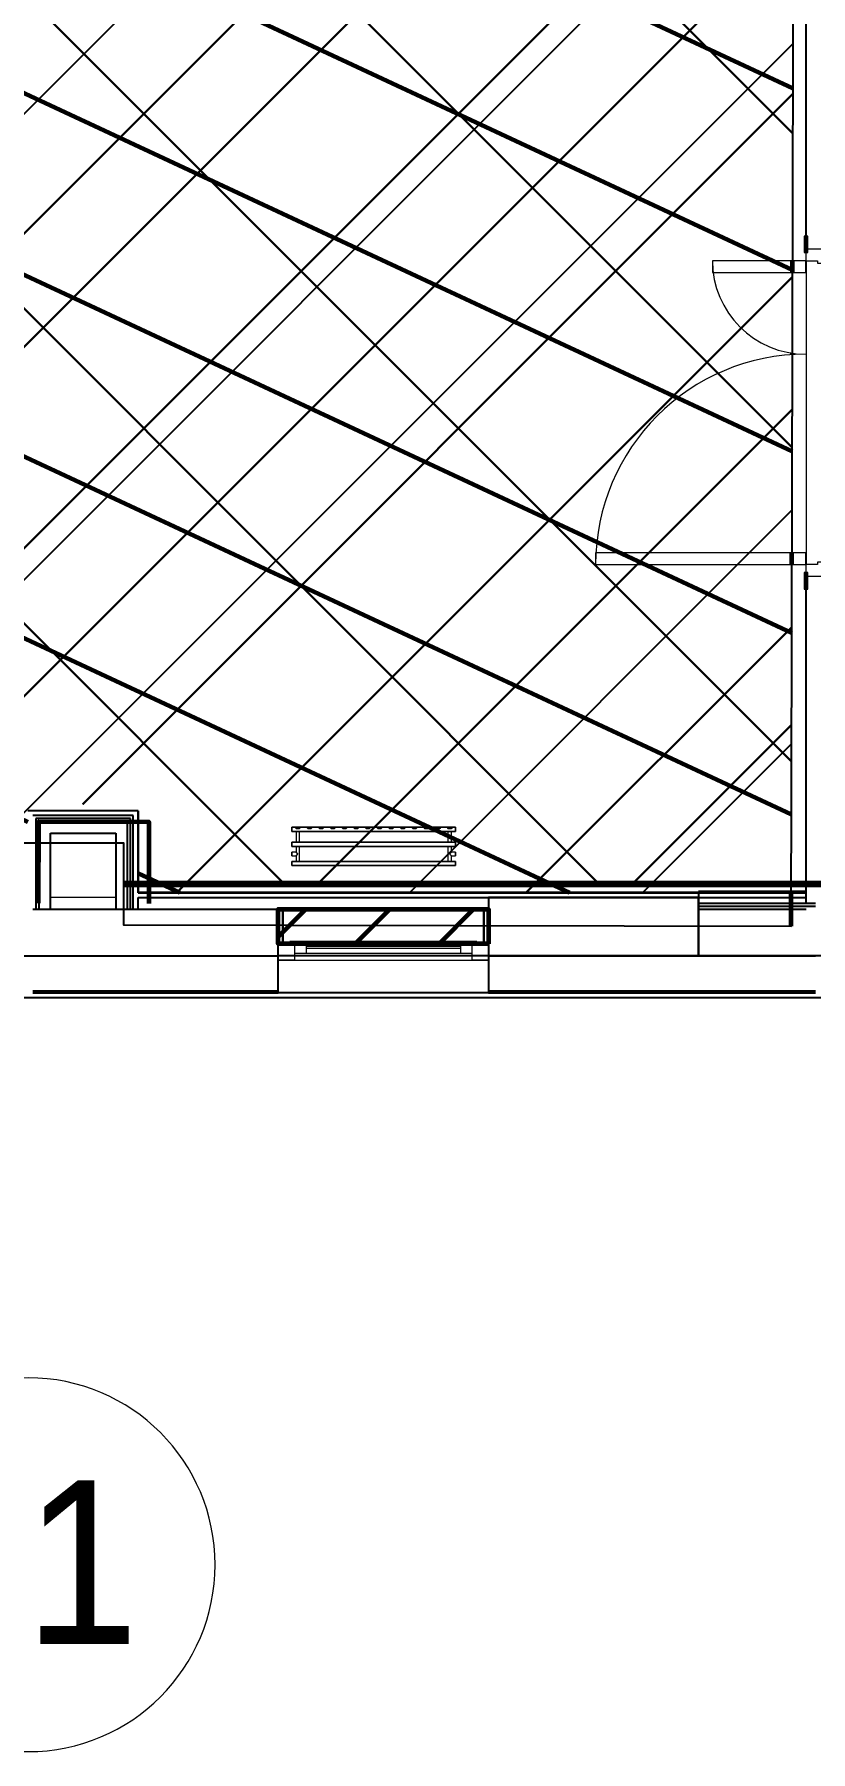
# Model space of a CAD drawing. Header units: millimetres. Extents: x -164500 to 426394, y -23753 to 102118.
# Drawn here: x 116051 to 119374, y -3642 to 3708 of the extents above; entities that cross this region are included whole.
import ezdxf

# ---------------------------------------------------------------- set-up
doc = ezdxf.new("R2010")
doc.units = ezdxf.units.MM
for name, color, linetype, lineweight in [('0) шлифовка', 5, 'Continuous', 60), ('1.4) Плинтус ПЛ-4', 6, 'Continuous', 60), ('179 подоконники', 5, 'Continuous', 60), ('5.2) Л-1 Линолеум', 100, 'Continuous', 30), ('7.1) НЗ Стяжка на теплый пол', 160, 'Continuous', 30), ('7.7) Плинтус', 222, 'Continuous', 90), ('A-FLOR', 7, 'Continuous', 9), ('A-GLAZ', 7, 'Continuous', 9), ('A-GLAZ-1', 7, 'Continuous', 5), ('Оси', 7, 'Continuous', 9), ('Оси-1', 7, 'Continuous', 20)]:
    doc.layers.add(name, color=color, linetype=linetype, lineweight=lineweight)
doc.layers.add('2) защита вин плитк', color=6, linetype='Continuous')
doc.layers.add('3.2.1) Нал-ой пол 4 вып', color=3, linetype='Continuous')
for name, color, linetype, lineweight, true_color in [('A-DOOR-1', 7, 'Continuous', 5, 0xc0c0c0), ('A-DOOR-FRAM-1', 7, 'Continuous', 5, 0xc0c0c0), ('M-EQPM-1', 7, 'Continuous', 9, 0xb2b2b2)]:
    doc.layers.add(name, color=color, linetype=linetype, lineweight=lineweight, true_color=true_color)
doc.styles.add('Arial', font='arial.ttf', dxfattribs={"width": 0.9, "height": 700})

# ---------------------------------------------------------------- blocks, each defined once
blk = doc.blocks.new('120_Окно_СКБ_1Ст - 120_Окно_СКБ_1Ст 900х2500_h_ с форточкой-22876038-Объем проектирования 1 этажа')
at = {"layer": 'A-GLAZ'}
for p, q in [((-450, -127), (-450, -57)), ((-450, -57), (-380, -57)), ((-380, -57), (-380, -127)), ((380, -127), (380, -57)), ((380, -57), (450, -57)), ((450, -57), (450, -127)), ((-380, -127), (-450, -127)), ((-380, -127), (-400, -127)), ((-400, -127), (-400, -137)), ((-400, -137), (400, -137)), ((400, -137), (-400, -137)), ((380, -87), (-380, -87)), ((-380, -87), (-380, -127)), ((-330, -137), (-330, -87)), ((330, -137), (330, -87)), ((380, -127), (380, -87)), ((450, -127), (380, -127)), ((400, -127), (380, -127)), ((400, -137), (400, -127))]:
    blk.add_line(p, q, dxfattribs=at)
at = {"layer": 'A-GLAZ-1'}
for p, q in [((450, -57), (-450, -57)), ((-430, -127), (-400, -127)), ((-330, -107), (330, -107)), ((330, -117), (-330, -117)), ((400, -127), (430, -127))]:
    blk.add_line(p, q, dxfattribs=at)
blk = doc.blocks.new('110_Дверь_СКБ_2Ст - Д-5_п__в составе перегородки _не входит в спец__-32680960-Объем проектирования 1 этажа')
at = {"layer": 'A-DOOR-1'}
for p, q in [((-637.5, 900.5), (-637.5, 0.5)), ((-587.5, 900.5), (-637.5, 900.5)), ((-587.5, 0.5), (-587.5, 900.5)), ((662.5, 400.5), (612.5, 400.5)), ((612.5, 400.5), (612.5, 0.5)), ((662.5, 0.5), (662.5, 400.5)), ((-637.5, 0.5), (-587.5, 0.5)), ((612.5, 0.5), (662.5, 0.5))]:
    blk.add_line(p, q, dxfattribs=at)
for centre, radius, start, end in [((-637.5, 0.5), 900, 0, 90), ((662.5, 0.5), 400, 90, 180)]:
    blk.add_arc(centre, radius, start, end, dxfattribs=at)
at = {"layer": 'A-DOOR-FRAM-1'}
for p, q in [((-672.5, 8.5), (-742.5, 8.5)), ((-742.5, 8.5), (-742.5, 0.5)), ((-742.5, 0.5), (-672.5, 0.5)), ((-637.5, 0.5), (-687.5, 0.5)), ((-687.5, 0.5), (-687.5, -79.5)), ((-672.5, 0.5), (-687.5, 0.5)), ((-687.5, 0.5), (-687.5, -0.5)), ((-672.5, 0.5), (-672.5, 8.5)), ((-672.5, -0.5), (-672.5, 0.5)), ((-637.5, -49.5), (-637.5, 0.5)), ((662.5, 0.5), (662.5, -49.5)), ((712.5, 0.5), (662.5, 0.5)), ((767.5, 8.5), (697.5, 8.5)), ((697.5, 8.5), (697.5, 0.5)), ((712.5, 0.5), (697.5, 0.5)), ((697.5, 0.5), (697.5, -0.5)), ((697.5, 0.5), (767.5, 0.5)), ((712.5, -79.5), (712.5, 0.5)), ((712.5, -0.5), (712.5, 0.5)), ((767.5, 0.5), (767.5, 8.5)), ((-672.5, -0.5), (-742.5, -0.5)), ((-742.5, -0.5), (-742.5, -8.5)), ((-742.5, -8.5), (-672.5, -8.5)), ((-687.5, -0.5), (-672.5, -0.5)), ((-672.5, -8.5), (-672.5, -0.5)), ((-627.5, -49.5), (-637.5, -49.5)), ((-627.5, -79.5), (-627.5, -49.5)), ((662.5, -49.5), (652.5, -49.5)), ((652.5, -49.5), (652.5, -79.5)), ((697.5, -0.5), (712.5, -0.5)), ((767.5, -0.5), (697.5, -0.5)), ((697.5, -0.5), (697.5, -8.5)), ((697.5, -8.5), (767.5, -8.5)), ((767.5, -8.5), (767.5, -0.5)), ((-687.5, -79.5), (-627.5, -79.5)), ((652.5, -79.5), (712.5, -79.5))]:
    blk.add_line(p, q, dxfattribs=at)
blk = doc.blocks.new('radiator_prado_classic_z_tip_30_po exemplyaru - Classic Z Тип 30-300-V238-Объем проектирования 1 этажа')
at = {"layer": 'M-EQPM-1'}
for p, q in [((0, 228), (0, 210)), ((700, 228), (0, 228)), ((0, 210), (0, 228)), ((0, 228), (12.5, 228)), ((12.5, 228), (37.5, 228)), ((37.5, 228), (12.5, 228)), ((12.5, 228), (37.5, 228)), ((12.5, 228), (17.5, 223)), ((12.5, 228), (17.5, 223)), ((32.5, 223), (17.5, 223)), ((17.5, 223), (32.5, 223)), ((32.5, 223), (37.5, 228)), ((37.5, 228), (32.5, 223)), ((37.5, 228), (62.5, 228)), ((62.5, 228), (87.5, 228)), ((87.5, 228), (62.5, 228)), ((62.5, 228), (87.5, 228)), ((62.5, 228), (67.5, 223)), ((62.5, 228), (67.5, 223)), ((82.5, 223), (67.5, 223)), ((67.5, 223), (82.5, 223)), ((82.5, 223), (87.5, 228)), ((87.5, 228), (82.5, 223)), ((87.5, 228), (112.5, 228)), ((112.5, 228), (137.5, 228)), ((137.5, 228), (112.5, 228)), ((112.5, 228), (137.5, 228)), ((112.5, 228), (117.5, 223)), ((112.5, 228), (117.5, 223)), ((132.5, 223), (117.5, 223)), ((117.5, 223), (132.5, 223)), ((132.5, 223), (137.5, 228)), ((137.5, 228), (132.5, 223)), ((137.5, 228), (162.5, 228)), ((162.5, 228), (187.5, 228)), ((187.5, 228), (162.5, 228)), ((162.5, 228), (187.5, 228)), ((162.5, 228), (167.5, 223)), ((162.5, 228), (167.5, 223)), ((182.5, 223), (167.5, 223)), ((167.5, 223), (182.5, 223)), ((182.5, 223), (187.5, 228)), ((187.5, 228), (182.5, 223)), ((187.5, 228), (212.5, 228)), ((212.5, 228), (237.5, 228)), ((237.5, 228), (212.5, 228)), ((212.5, 228), (237.5, 228)), ((212.5, 228), (217.5, 223)), ((212.5, 228), (217.5, 223)), ((232.5, 223), (217.5, 223)), ((217.5, 223), (232.5, 223)), ((232.5, 223), (237.5, 228)), ((237.5, 228), (232.5, 223)), ((237.5, 228), (262.5, 228)), ((262.5, 228), (287.5, 228)), ((287.5, 228), (262.5, 228)), ((262.5, 228), (287.5, 228)), ((262.5, 228), (267.5, 223)), ((262.5, 228), (267.5, 223)), ((282.5, 223), (267.5, 223)), ((267.5, 223), (282.5, 223)), ((282.5, 223), (287.5, 228)), ((287.5, 228), (282.5, 223)), ((287.5, 228), (312.5, 228)), ((312.5, 228), (337.5, 228)), ((337.5, 228), (312.5, 228)), ((312.5, 228), (337.5, 228)), ((312.5, 228), (317.5, 223)), ((312.5, 228), (317.5, 223)), ((332.5, 223), (317.5, 223)), ((317.5, 223), (332.5, 223)), ((332.5, 223), (337.5, 228)), ((337.5, 228), (332.5, 223)), ((337.5, 228), (362.5, 228)), ((362.5, 228), (387.5, 228)), ((387.5, 228), (362.5, 228)), ((362.5, 228), (387.5, 228)), ((362.5, 228), (367.5, 223)), ((362.5, 228), (367.5, 223)), ((382.5, 223), (367.5, 223)), ((367.5, 223), (382.5, 223)), ((382.5, 223), (387.5, 228)), ((387.5, 228), (382.5, 223)), ((387.5, 228), (412.5, 228)), ((412.5, 228), (437.5, 228)), ((437.5, 228), (412.5, 228)), ((412.5, 228), (437.5, 228)), ((412.5, 228), (417.5, 223)), ((412.5, 228), (417.5, 223)), ((432.5, 223), (417.5, 223)), ((417.5, 223), (432.5, 223)), ((432.5, 223), (437.5, 228)), ((437.5, 228), (432.5, 223)), ((437.5, 228), (462.5, 228)), ((462.5, 228), (487.5, 228)), ((487.5, 228), (462.5, 228)), ((462.5, 228), (487.5, 228)), ((462.5, 228), (467.5, 223)), ((462.5, 228), (467.5, 223)), ((482.5, 223), (467.5, 223)), ((467.5, 223), (482.5, 223)), ((482.5, 223), (487.5, 228)), ((487.5, 228), (482.5, 223)), ((487.5, 228), (512.5, 228)), ((512.5, 228), (537.5, 228)), ((537.5, 228), (512.5, 228)), ((512.5, 228), (537.5, 228)), ((512.5, 228), (517.5, 223)), ((512.5, 228), (517.5, 223)), ((532.5, 223), (517.5, 223)), ((517.5, 223), (532.5, 223)), ((532.5, 223), (537.5, 228)), ((537.5, 228), (532.5, 223)), ((537.5, 228), (562.5, 228)), ((562.5, 228), (587.5, 228)), ((587.5, 228), (562.5, 228)), ((562.5, 228), (587.5, 228)), ((562.5, 228), (567.5, 223)), ((562.5, 228), (567.5, 223)), ((582.5, 223), (567.5, 223)), ((567.5, 223), (582.5, 223)), ((582.5, 223), (587.5, 228)), ((587.5, 228), (582.5, 223)), ((587.5, 228), (612.5, 228)), ((612.5, 228), (637.5, 228)), ((637.5, 228), (612.5, 228)), ((612.5, 228), (637.5, 228)), ((612.5, 228), (617.5, 223)), ((612.5, 228), (617.5, 223)), ((632.5, 223), (617.5, 223)), ((617.5, 223), (632.5, 223)), ((632.5, 223), (637.5, 228)), ((637.5, 228), (632.5, 223)), ((637.5, 228), (662.5, 228)), ((662.5, 228), (687.5, 228)), ((687.5, 228), (662.5, 228)), ((662.5, 228), (687.5, 228)), ((662.5, 228), (667.5, 223)), ((662.5, 228), (667.5, 223)), ((682.5, 223), (667.5, 223)), ((667.5, 223), (682.5, 223)), ((682.5, 223), (687.5, 228)), ((687.5, 228), (682.5, 223)), ((687.5, 228), (700, 228)), ((700, 210), (700, 228)), ((700, 228), (700, 210)), ((0, 210), (700, 210)), ((17.8, 210), (0, 210)), ((700, 164), (0, 164)), ((0, 164), (0, 146)), ((0, 146), (0, 164)), ((0, 164), (17.8, 164)), ((17.5, 210), (17.5, 164)), ((17.5, 210), (17.5, 164)), ((17.8, 210), (17.5, 210)), ((17.5, 210), (17.8, 210)), ((17.8, 210), (17.5, 210)), ((17.5, 210), (32.5, 210)), ((17.8, 164), (17.5, 164)), ((17.5, 164), (17.8, 164)), ((17.8, 164), (17.5, 164)), ((17.5, 164), (32.5, 164)), ((23.1, 210), (17.8, 210)), ((17.8, 210), (32.2, 210)), ((32.2, 210), (17.8, 210)), ((32.2, 164), (17.8, 164)), ((17.8, 164), (32.2, 164)), ((32.2, 164), (17.8, 164)), ((32.2, 210), (23.1, 210)), ((32.5, 210), (32.2, 210)), ((32.2, 210), (32.5, 210)), ((32.5, 210), (32.2, 210)), ((667.8, 210), (32.2, 210)), ((32.5, 164), (32.2, 164)), ((32.2, 164), (32.5, 164)), ((32.5, 164), (32.2, 164)), ((32.2, 164), (667.8, 164)), ((32.5, 164), (32.5, 210)), ((32.5, 164), (32.5, 210)), ((667.5, 210), (667.5, 164)), ((667.5, 210), (667.5, 164)), ((667.8, 210), (667.5, 210)), ((667.5, 210), (682.5, 210)), ((667.8, 210), (667.5, 210)), ((667.5, 210), (667.8, 210)), ((667.8, 164), (667.5, 164)), ((667.5, 164), (682.5, 164)), ((667.8, 164), (667.5, 164)), ((667.5, 164), (667.8, 164)), ((682.2, 210), (667.8, 210)), ((682.2, 210), (667.8, 210)), ((667.8, 210), (682.2, 210)), ((682.2, 164), (667.8, 164)), ((682.2, 164), (667.8, 164)), ((667.8, 164), (682.2, 164)), ((682.5, 210), (682.2, 210)), ((682.5, 210), (682.2, 210)), ((682.2, 210), (682.5, 210)), ((700, 210), (682.2, 210)), ((682.5, 164), (682.2, 164)), ((682.5, 164), (682.2, 164)), ((682.2, 164), (682.5, 164)), ((682.2, 164), (700, 164)), ((682.5, 164), (682.5, 210)), ((682.5, 164), (682.5, 210)), ((700, 146), (700, 164)), ((700, 164), (700, 146)), ((0, 146), (700, 146)), ((18.5, 146), (0, 146)), ((17.5, 121.5), (0, 121.5)), ((17.5, 121.5), (0, 121.5)), ((0, 121.5), (0, 120.5)), ((0, 106.5), (0, 121.5)), ((0, 120.5), (0, 107.5)), ((0, 120.5), (0, 119.3)), ((0, 114), (0, 120.5)), ((0, 120.5), (0, 120.5)), ((0, 119.3), (0, 117.8)), ((0, 117.8), (0, 114)), ((0, 114), (0, 110.3)), ((0, 107.5), (0, 114)), ((0, 110.3), (0, 108.7)), ((0, 108.7), (0, 107.5)), ((0, 107.5), (0, 106.5)), ((0, 107.5), (0, 107.5)), ((0, 106.5), (17.5, 106.5)), ((0, 106.5), (17.5, 106.5)), ((700, 82), (0, 82)), ((0, 82), (0, 64)), ((0, 64), (0, 82)), ((0, 82), (18.5, 82)), ((17.5, 146), (17.5, 121.5)), ((17.5, 146), (17.5, 121.5)), ((17.5, 146), (18.5, 146)), ((18.5, 146), (17.5, 146)), ((17.5, 146), (18.5, 146)), ((32.5, 146), (17.5, 146)), ((17.5, 106.5), (17.5, 82)), ((17.5, 106.5), (17.5, 82)), ((18.5, 82), (17.5, 82)), ((17.5, 82), (18.5, 82)), ((18.5, 82), (17.5, 82)), ((17.5, 82), (32.5, 82)), ((18.5, 146), (32.2, 146)), ((32.2, 146), (18.5, 146)), ((18.5, 146), (32.2, 146)), ((32.2, 82), (18.5, 82)), ((18.5, 82), (32.2, 82)), ((32.2, 82), (18.5, 82)), ((32.2, 146), (32.5, 146)), ((32.5, 146), (32.2, 146)), ((32.2, 146), (32.5, 146)), ((667.8, 146), (32.2, 146)), ((32.5, 82), (32.2, 82)), ((32.2, 82), (32.5, 82)), ((32.5, 82), (32.2, 82)), ((32.2, 82), (667.8, 82)), ((32.5, 82), (32.5, 146)), ((32.5, 82), (32.5, 146)), ((667.5, 146), (667.5, 82)), ((667.5, 146), (667.5, 82)), ((667.5, 146), (667.8, 146)), ((682.5, 146), (667.5, 146)), ((667.5, 146), (667.8, 146)), ((667.8, 146), (667.5, 146)), ((667.8, 82), (667.5, 82)), ((667.5, 82), (682.5, 82)), ((667.8, 82), (667.5, 82)), ((667.5, 82), (667.8, 82)), ((667.8, 146), (681.5, 146)), ((667.8, 146), (671.2, 146)), ((681.5, 146), (667.8, 146)), ((681.5, 82), (667.8, 82)), ((671.2, 82), (667.8, 82)), ((667.8, 82), (681.5, 82)), ((671.2, 146), (676.9, 146)), ((681.5, 82), (671.2, 82)), ((676.9, 146), (681.5, 146)), ((681.5, 146), (682.5, 146)), ((681.5, 146), (682.5, 146)), ((682.5, 146), (681.5, 146)), ((700, 146), (681.5, 146)), ((682.5, 82), (681.5, 82)), ((682.5, 82), (681.5, 82)), ((681.5, 82), (682.5, 82)), ((681.5, 82), (700, 82)), ((682.5, 121.5), (682.5, 146)), ((682.5, 121.5), (682.5, 146)), ((700, 121.5), (682.5, 121.5)), ((700, 121.5), (682.5, 121.5)), ((682.5, 82), (682.5, 106.5)), ((682.5, 106.5), (700, 106.5)), ((682.5, 82), (682.5, 106.5)), ((682.5, 106.5), (700, 106.5)), ((700, 121.5), (700, 106.5)), ((700, 120.5), (700, 121.5)), ((700, 121.5), (700, 120.5)), ((700, 120.5), (700, 121.5)), ((700, 107.5), (700, 120.5)), ((700, 120.5), (700, 107.5)), ((700, 107.5), (700, 120.5)), ((700, 106.5), (700, 107.5)), ((700, 107.5), (700, 106.5)), ((700, 106.5), (700, 107.5)), ((700, 64), (700, 82)), ((700, 82), (700, 64)), ((700, 64), (0, 64)), ((0, 64), (700, 64))]:
    blk.add_line(p, q, dxfattribs=at)
for points, knots in [([(18.5, 120.5), (18.4, 120.6), (18.3, 120.7), (18.1, 120.9), (17.9, 121.1), (17.8, 121.2), (17.7, 121.3), (17.5, 121.5), (17.5, 121.5), (17.5, 121.5)], [0.7142857, 0.7142857, 0.7142857, 0.7142857, 0.75, 0.7857143, 0.8214286, 0.8571429, 0.8928571, 0.9285714, 1, 1, 1, 1]), ([(17.5, 121.5), (17.5, 121.5), (17.5, 121.5), (17.7, 121.3), (17.8, 121.2), (17.9, 121.1), (18.1, 120.9), (18.3, 120.7), (18.4, 120.6), (18.5, 120.5)], [0, 0, 0, 0, 0.0714286, 0.1071429, 0.1428571, 0.1785714, 0.2142857, 0.25, 0.2857143, 0.2857143, 0.2857143, 0.2857143]), ([(17.5, 121.5), (17.5, 121.5), (17.5, 121.5), (17.7, 121.3), (17.8, 121.2), (17.9, 121.1), (18.1, 120.9), (18.3, 120.7), (18.4, 120.6), (18.5, 120.5)], [0, 0, 0, 0, 0.0714286, 0.1071429, 0.1428571, 0.1785714, 0.2142857, 0.25, 0.2857143, 0.2857143, 0.2857143, 0.2857143]), ([(25, 114), (24.5, 114.5), (23.6, 115.4), (22.4, 116.6), (21.6, 117.4), (21.1, 117.9), (20.8, 118.2), (20.5, 118.5), (20.2, 118.8), (19.8, 119.1), (19.6, 119.4), (19.3, 119.7), (19, 120), (18.7, 120.3), (18.5, 120.5), (18.3, 120.7), (18.1, 120.9), (17.9, 121.1), (17.8, 121.2), (17.7, 121.3), (17.5, 121.5), (17.5, 121.5), (17.5, 121.5)], [0, 0, 0, 0, 0.142857, 0.285714, 0.357143, 0.392857, 0.428571, 0.464286, 0.5, 0.535714, 0.571429, 0.607143, 0.642857, 0.678571, 0.714286, 0.75, 0.785714, 0.821429, 0.857143, 0.892857, 0.928571, 1, 1, 1, 1]), ([(17.5, 106.5), (17.5, 106.5), (17.5, 106.5), (17.7, 106.7), (17.8, 106.8), (17.9, 106.9), (18.1, 107.1), (18.3, 107.3), (18.5, 107.5), (18.7, 107.7), (19, 108), (19.3, 108.3), (19.6, 108.6), (19.8, 108.9), (20.3, 109.3), (20.7, 109.7), (21.1, 110.1), (21.6, 110.6), (22.4, 111.4), (23.6, 112.6), (24.5, 113.5), (25, 114)], [0, 0, 0, 0, 0.071429, 0.107143, 0.142857, 0.178571, 0.214286, 0.25, 0.285714, 0.321429, 0.357143, 0.392857, 0.428571, 0.464286, 0.5, 0.571429, 0.607143, 0.642857, 0.714286, 0.857143, 1, 1, 1, 1]), ([(17.5, 106.5), (17.5, 106.5), (17.5, 106.5), (17.7, 106.7), (17.8, 106.8), (17.9, 106.9), (18.1, 107.1), (18.3, 107.3), (18.4, 107.4), (18.5, 107.5)], [0, 0, 0, 0, 0.0714286, 0.1071429, 0.1428571, 0.1785714, 0.2142857, 0.25, 0.2857143, 0.2857143, 0.2857143, 0.2857143]), ([(18.5, 107.5), (18.4, 107.4), (18.3, 107.3), (18.1, 107.1), (17.9, 106.9), (17.8, 106.8), (17.7, 106.7), (17.5, 106.5), (17.5, 106.5), (17.5, 106.5)], [0.7142857, 0.7142857, 0.7142857, 0.7142857, 0.75, 0.7857143, 0.8214286, 0.8571429, 0.8928571, 0.9285714, 1, 1, 1, 1]), ([(18.5, 107.5), (18.4, 107.4), (18.3, 107.3), (18.1, 107.1), (17.9, 106.9), (17.8, 106.8), (17.7, 106.7), (17.5, 106.5), (17.5, 106.5), (17.5, 106.5)], [0.7142857, 0.7142857, 0.7142857, 0.7142857, 0.75, 0.7857143, 0.8214286, 0.8571429, 0.8928571, 0.9285714, 1, 1, 1, 1]), ([(22.1, 116.9), (21.9, 117.1), (21.6, 117.4), (21.1, 117.9), (20.8, 118.2), (20.5, 118.5), (20.2, 118.8), (19.9, 119.2), (19.7, 119.3), (19.6, 119.4)], [0.2857143, 0.2857143, 0.2857143, 0.2857143, 0.3571429, 0.3928571, 0.4285714, 0.4642857, 0.5, 0.5357143, 0.5714286, 0.5714286, 0.5714286, 0.5714286]), ([(19.6, 119.4), (19.7, 119.3), (19.9, 119.2), (20.3, 118.7), (20.7, 118.3), (21.1, 117.9), (21.6, 117.4), (21.9, 117.1), (22.1, 116.9)], [0.4285714, 0.4285714, 0.4285714, 0.4285714, 0.4642857, 0.5, 0.5714286, 0.6071429, 0.6428571, 0.7142857, 0.7142857, 0.7142857, 0.7142857]), ([(19.6, 119.4), (19.7, 119.3), (19.8, 119.1), (20.3, 118.7), (20.7, 118.3), (21.1, 117.9), (21.6, 117.4), (21.9, 117.1), (22.1, 116.9)], [0.4285714, 0.4285714, 0.4285714, 0.4285714, 0.4642857, 0.5, 0.5714286, 0.6071429, 0.6428571, 0.7142857, 0.7142857, 0.7142857, 0.7142857]), ([(19.6, 108.6), (19.7, 108.7), (19.9, 108.8), (20.3, 109.3), (20.7, 109.7), (21.1, 110.1), (21.6, 110.6), (21.9, 110.9), (22.1, 111.1)], [0.4285714, 0.4285714, 0.4285714, 0.4285714, 0.4642857, 0.5, 0.5714286, 0.6071429, 0.6428571, 0.7142857, 0.7142857, 0.7142857, 0.7142857]), ([(22.1, 111.1), (21.9, 110.9), (21.6, 110.6), (21.1, 110.1), (20.8, 109.8), (20.5, 109.5), (20.2, 109.2), (19.9, 108.8), (19.7, 108.7), (19.6, 108.6)], [0.2857143, 0.2857143, 0.2857143, 0.2857143, 0.3571429, 0.3928571, 0.4285714, 0.4642857, 0.5, 0.5357143, 0.5714286, 0.5714286, 0.5714286, 0.5714286]), ([(22.1, 111.1), (21.9, 110.9), (21.6, 110.6), (21.1, 110.1), (20.8, 109.8), (20.5, 109.5), (20.2, 109.2), (19.8, 108.9), (19.7, 108.7), (19.6, 108.6)], [0.2857143, 0.2857143, 0.2857143, 0.2857143, 0.3571429, 0.3928571, 0.4285714, 0.4642857, 0.5, 0.5357143, 0.5714286, 0.5714286, 0.5714286, 0.5714286]), ([(675, 114), (675.5, 114.5), (676.4, 115.4), (677.6, 116.6), (678.4, 117.4), (678.9, 117.9), (679.2, 118.2), (679.5, 118.5), (679.8, 118.8), (680.1, 119.2), (680.4, 119.4), (680.7, 119.7), (681, 120), (681.3, 120.3), (681.5, 120.5), (681.7, 120.7), (681.9, 120.9), (682.1, 121.1), (682.2, 121.2), (682.3, 121.3), (682.5, 121.5), (682.5, 121.5), (682.5, 121.5)], [0, 0, 0, 0, 0.142857, 0.285714, 0.357143, 0.392857, 0.428571, 0.464286, 0.5, 0.535714, 0.571429, 0.607143, 0.642857, 0.678571, 0.714286, 0.75, 0.785714, 0.821429, 0.857143, 0.892857, 0.928571, 1, 1, 1, 1]), ([(682.5, 106.5), (682.5, 106.5), (682.5, 106.5), (682.3, 106.7), (682.2, 106.8), (682.1, 106.9), (681.9, 107.1), (681.7, 107.3), (681.5, 107.5), (681.3, 107.7), (681, 108), (680.7, 108.3), (680.4, 108.6), (680.1, 108.8), (679.7, 109.3), (679.3, 109.7), (678.9, 110.1), (678.4, 110.6), (677.6, 111.4), (676.4, 112.6), (675.5, 113.5), (675, 114)], [0, 0, 0, 0, 0.071429, 0.107143, 0.142857, 0.178571, 0.214286, 0.25, 0.285714, 0.321429, 0.357143, 0.392857, 0.428571, 0.464286, 0.5, 0.571429, 0.607143, 0.642857, 0.714286, 0.857143, 1, 1, 1, 1]), ([(680.4, 119.4), (680.3, 119.3), (680.1, 119.2), (679.7, 118.7), (679.3, 118.3), (678.9, 117.9), (678.4, 117.4), (678.1, 117.1), (677.9, 116.9)], [0.4285714, 0.4285714, 0.4285714, 0.4285714, 0.4642857, 0.5, 0.5714286, 0.6071429, 0.6428571, 0.7142857, 0.7142857, 0.7142857, 0.7142857]), ([(680.4, 119.4), (680.3, 119.3), (680.1, 119.2), (679.7, 118.7), (679.3, 118.3), (678.9, 117.9), (678.4, 117.4), (678.1, 117.1), (677.9, 116.9)], [0.4285714, 0.4285714, 0.4285714, 0.4285714, 0.4642857, 0.5, 0.5714286, 0.6071429, 0.6428571, 0.7142857, 0.7142857, 0.7142857, 0.7142857]), ([(677.9, 116.9), (678.1, 117.1), (678.4, 117.4), (678.9, 117.9), (679.2, 118.2), (679.5, 118.5), (679.8, 118.8), (680.1, 119.2), (680.3, 119.3), (680.4, 119.4)], [0.2857143, 0.2857143, 0.2857143, 0.2857143, 0.3571429, 0.3928571, 0.4285714, 0.4642857, 0.5, 0.5357143, 0.5714286, 0.5714286, 0.5714286, 0.5714286]), ([(677.9, 111.1), (678.1, 110.9), (678.4, 110.6), (678.9, 110.1), (679.2, 109.8), (679.5, 109.5), (679.8, 109.2), (680.1, 108.8), (680.3, 108.7), (680.4, 108.6)], [0.2857143, 0.2857143, 0.2857143, 0.2857143, 0.3571429, 0.3928571, 0.4285714, 0.4642857, 0.5, 0.5357143, 0.5714286, 0.5714286, 0.5714286, 0.5714286]), ([(677.9, 111.1), (678.1, 110.9), (678.4, 110.6), (678.9, 110.1), (679.1, 109.9), (679.2, 109.8)], [0.2857143, 0.2857143, 0.2857143, 0.2857143, 0.3571429, 0.3928571, 0.4285714, 0.4285714, 0.4285714, 0.4285714]), ([(680.4, 108.6), (680.3, 108.7), (680.1, 108.8), (679.7, 109.3), (679.3, 109.7), (678.9, 110.1), (678.4, 110.6), (678.1, 110.9), (677.9, 111.1)], [0.4285714, 0.4285714, 0.4285714, 0.4285714, 0.4642857, 0.5, 0.5714286, 0.6071429, 0.6428571, 0.7142857, 0.7142857, 0.7142857, 0.7142857]), ([(682.5, 121.5), (682.5, 121.5), (682.5, 121.5), (682.3, 121.3), (682.2, 121.2), (682.1, 121.1), (681.9, 120.9), (681.7, 120.7), (681.6, 120.6), (681.5, 120.5)], [0, 0, 0, 0, 0.0714286, 0.1071429, 0.1428571, 0.1785714, 0.2142857, 0.25, 0.2857143, 0.2857143, 0.2857143, 0.2857143]), ([(682.5, 121.5), (682.5, 121.5), (682.5, 121.5), (682.3, 121.3), (682.2, 121.2), (682.1, 121.1), (681.9, 120.9), (681.7, 120.7), (681.6, 120.6), (681.5, 120.5)], [0, 0, 0, 0, 0.0714286, 0.1071429, 0.1428571, 0.1785714, 0.2142857, 0.25, 0.2857143, 0.2857143, 0.2857143, 0.2857143]), ([(681.5, 120.5), (681.6, 120.6), (681.7, 120.7), (681.9, 120.9), (682.1, 121.1), (682.2, 121.2), (682.3, 121.3), (682.5, 121.5), (682.5, 121.5), (682.5, 121.5)], [0.7142857, 0.7142857, 0.7142857, 0.7142857, 0.75, 0.7857143, 0.8214286, 0.8571429, 0.8928571, 0.9285714, 1, 1, 1, 1]), ([(681.5, 107.5), (681.6, 107.4), (681.7, 107.3), (681.9, 107.1), (682.1, 106.9), (682.2, 106.8), (682.3, 106.7), (682.5, 106.5), (682.5, 106.5), (682.5, 106.5)], [0.7142857, 0.7142857, 0.7142857, 0.7142857, 0.75, 0.7857143, 0.8214286, 0.8571429, 0.8928571, 0.9285714, 1, 1, 1, 1]), ([(681.5, 107.5), (681.6, 107.4), (681.7, 107.3), (681.9, 107.1), (682.1, 106.9), (682.2, 106.8), (682.3, 106.7), (682.5, 106.5), (682.5, 106.5), (682.5, 106.5)], [0.7142857, 0.7142857, 0.7142857, 0.7142857, 0.75, 0.7857143, 0.8214286, 0.8571429, 0.8928571, 0.9285714, 1, 1, 1, 1]), ([(682.5, 106.5), (682.5, 106.5), (682.5, 106.5), (682.3, 106.7), (682.2, 106.8), (682.1, 106.9), (681.9, 107.1), (681.7, 107.3), (681.6, 107.4), (681.5, 107.5)], [0, 0, 0, 0, 0.0714286, 0.1071429, 0.1428571, 0.1785714, 0.2142857, 0.25, 0.2857143, 0.2857143, 0.2857143, 0.2857143])]:
    blk.add_open_spline(points, degree=3, knots=knots, dxfattribs=at)
for points in [[(19.6, 119.4), (19.5, 119.5), (19.3, 119.7), (19, 120), (18.7, 120.3), (18.6, 120.4), (18.5, 120.5)], [(18.5, 120.5), (18.6, 120.4), (18.7, 120.3), (19, 120), (19.3, 119.7), (19.5, 119.5), (19.6, 119.4)], [(18.5, 120.5), (18.6, 120.4), (18.7, 120.3), (19, 120), (19.3, 119.7), (19.5, 119.5), (19.6, 119.4)], [(18.5, 107.5), (18.6, 107.6), (18.7, 107.7), (19, 108), (19.3, 108.3), (19.5, 108.5), (19.6, 108.6)], [(19.6, 108.6), (19.5, 108.5), (19.3, 108.3), (19, 108), (18.7, 107.7), (18.6, 107.6), (18.5, 107.5)], [(19.6, 108.6), (19.5, 108.5), (19.3, 108.3), (19, 108), (18.7, 107.7), (18.6, 107.6), (18.5, 107.5)], [(25, 114), (24.5, 114.5), (23.6, 115.4), (22.6, 116.4), (22.1, 116.9)], [(22.1, 116.9), (22.6, 116.4), (23.6, 115.4), (24.5, 114.5), (25, 114)], [(22.1, 116.9), (22.6, 116.4), (23.6, 115.4), (24.5, 114.5), (25, 114)], [(22.1, 111.1), (22.6, 111.6), (23.6, 112.6), (24.5, 113.5), (25, 114)], [(25, 114), (24.5, 113.5), (23.6, 112.6), (22.6, 111.6), (22.1, 111.1)], [(25, 114), (24.5, 113.5), (23.6, 112.6), (22.6, 111.6), (22.1, 111.1)], [(677.9, 116.9), (677.4, 116.4), (676.4, 115.4), (675.5, 114.5), (675, 114)], [(677.9, 116.9), (677.4, 116.4), (676.4, 115.4), (675.5, 114.5), (675, 114)], [(675, 114), (675.5, 114.5), (676.4, 115.4), (677.4, 116.4), (677.9, 116.9)], [(675, 114), (675.5, 113.5), (676.4, 112.6), (677.4, 111.6), (677.9, 111.1)], [(675, 114), (675.5, 113.5), (676.4, 112.6), (677.4, 111.6), (677.9, 111.1)], [(677.9, 111.1), (677.4, 111.6), (676.4, 112.6), (675.5, 113.5), (675, 114)], [(679.2, 109.8), (679.3, 109.7), (679.5, 109.5), (679.8, 109.2), (680.1, 108.8), (680.3, 108.7), (680.4, 108.6)], [(681.5, 120.5), (681.4, 120.4), (681.3, 120.3), (681, 120), (680.7, 119.7), (680.5, 119.5), (680.4, 119.4)], [(681.5, 120.5), (681.4, 120.4), (681.3, 120.3), (681, 120), (680.7, 119.7), (680.5, 119.5), (680.4, 119.4)], [(680.4, 119.4), (680.5, 119.5), (680.7, 119.7), (681, 120), (681.3, 120.3), (681.4, 120.4), (681.5, 120.5)], [(680.4, 108.6), (680.5, 108.5), (680.7, 108.3), (681, 108), (681.3, 107.7), (681.4, 107.6), (681.5, 107.5)], [(680.4, 108.6), (680.5, 108.5), (680.7, 108.3), (681, 108), (681.3, 107.7), (681.4, 107.6), (681.5, 107.5)], [(681.5, 107.5), (681.4, 107.6), (681.3, 107.7), (681, 108), (680.7, 108.3), (680.5, 108.5), (680.4, 108.6)]]:
    blk.add_open_spline(points, degree=3, dxfattribs=at)
blk = doc.blocks.new('Ось сетки - D8-29747960-Объем проектирования 1 этажа')
at = {"layer": 'Оси-1'}
for start, end in [(360, 180), (180, 360)]:
    blk.add_arc((0, 0), 4, start, end, dxfattribs=at)

msp = doc.modelspace()

# ---------------------------------------------------------------- hatches: boundary and pattern name
at = {"layer": '0) шлифовка', "true_color": 0x2776bb}
h = msp.add_hatch(dxfattribs=at)
h.set_pattern_fill('ANSI31', color=152, scale=222, angle=110)
h.paths.add_polyline_path([(111921.778, 4895.76), (111925.158, 6335.756), (109835.702, 6340.661), (109835.702, 38.938), (112510.379, 38.938), (112510.889, 256.364), (112573.702, 256.217), (112573.702, 384.938), (112955.702, 384.938), (112955.702, 34.938), (113765.702, 34.938), (115960.379, 34.938), (115960.88, 248.265), (116023.702, 248.118), (116023.702, 384.938), (116495.702, 384.938), (116495.702, 34.938), (118894.702, 34.938), (118894.702, 38.938), (119290.397, 38.938), (119301.758, 4878.436)])
at = {"layer": '179 подоконники'}
h = msp.add_hatch(dxfattribs=at)
h.set_pattern_fill('ANSI31', color=256, scale=80)
h.set_pattern_definition([(45, (205553.12, 26879), (-179.6051, 179.6051), [])])
h.paths.add_polyline_path([(117994.702, -184.062), (117094.702, -184.062), (117094.702, -36.062), (117994.702, -36.062)])
at = {"layer": '2) защита вин плитк'}
h = msp.add_hatch(dxfattribs=at)
h.set_pattern_fill('ANSI31', color=256, scale=222)
h.paths.add_polyline_path([(119301.758, 4878.436), (111921.778, 4895.76), (111925.158, 6335.756), (109835.702, 6340.661), (109835.702, 38.938), (112510.379, 38.938), (112510.889, 256.364), (112573.702, 256.217), (112573.702, 384.938), (112955.702, 384.938), (112955.702, 34.938), (113765.702, 34.938), (115960.379, 34.938), (115960.88, 248.265), (116023.702, 248.118), (116023.702, 384.938), (116495.702, 384.938), (116495.702, 34.938), (118894.702, 34.938), (118894.702, 38.938), (119290.397, 38.938)])
at = {"layer": '3.2.1) Нал-ой пол 4 вып'}
h = msp.add_hatch(dxfattribs=at)
h.set_pattern_fill('ANSI31', color=256, scale=300)
h.paths.add_polyline_path([(119301.758, 4906.272), (111921.778, 4923.596), (111925.158, 6363.592), (109835.702, 6368.497), (109835.702, 66.774), (112510.379, 66.774), (112510.889, 284.2), (112573.702, 284.053), (112573.702, 412.774), (112955.702, 412.774), (112955.702, 62.774), (113765.702, 62.774), (115960.379, 62.774), (115960.88, 276.102), (116023.702, 275.954), (116023.702, 412.774), (116495.702, 412.774), (116495.702, 62.774), (118894.702, 62.774), (118894.702, 66.774), (119290.397, 66.774)])
at = {"layer": '5.2) Л-1 Линолеум'}
h = msp.add_hatch(dxfattribs=at)
h.set_pattern_fill('ANSI37', color=256, scale=300)
h.paths.add_polyline_path([(119301.758, 4906.272), (111921.778, 4923.596), (111925.158, 6363.592), (109835.702, 6368.497), (109835.702, 66.774), (112510.379, 66.774), (112510.889, 284.2), (112573.702, 284.053), (112573.702, 412.774), (112955.702, 412.774), (112955.702, 62.774), (113765.702, 62.774), (115960.379, 62.774), (115960.88, 276.102), (116023.702, 275.954), (116023.702, 412.774), (116495.702, 412.774), (116495.702, 62.774), (118894.702, 62.774), (118894.702, 66.774), (119290.397, 66.774)])
at = {"layer": '7.1) НЗ Стяжка на теплый пол'}
h = msp.add_hatch(dxfattribs=at)
h.set_pattern_fill('ANSI31', color=256, scale=333)
h.paths.add_polyline_path([(111921.778, 4895.76), (111925.158, 6335.756), (109835.702, 6340.661), (109835.702, 38.938), (112510.379, 38.938), (112510.889, 256.364), (112573.702, 256.217), (112573.702, 384.938), (112955.702, 384.938), (112955.702, 34.938), (113765.702, 34.938), (115960.379, 34.938), (115960.88, 248.265), (116023.702, 248.118), (116023.702, 384.938), (116495.702, 384.938), (116495.702, 34.938), (118894.702, 34.938), (118894.702, 38.938), (119290.397, 38.938), (119301.758, 4878.436)])

# ---------------------------------------------------------------- linework, layer by layer
for p, q in [((119353.702, 5022.938), (119353.702, 2843.938)), ((119353.702, 1333.938), (119353.702, 34.938)), ((116495.702, 384.938), (116023.702, 384.938)), ((116494.702, 33.938), (116494.702, 383.938)), ((116494.702, 383.938), (116494.702, 33.938)), ((116495.702, 34.938), (116495.702, 384.938)), ((116474.702, 363.938), (116044.702, 363.938)), ((116057.202, 351.438), (116057.202, -36.062)), ((116462.202, 351.438), (116057.202, 351.438)), ((116069.702, 338.938), (116069.702, -36.062)), ((116449.702, 338.938), (116069.702, 338.938)), ((116449.702, -36.062), (116449.702, 338.938)), ((116462.202, -36.062), (116462.202, 351.438)), ((116474.702, -36.062), (116474.702, 363.938)), ((116119.702, -36.062), (116119.702, 288.938)), ((116119.702, 288.938), (116399.702, 288.938)), ((116399.702, 288.938), (116399.702, -36.062)), ((119354.702, -11.062), (119354.702, 121.661)), ((119354.702, 33.938), (116494.702, 33.938)), ((116494.702, 33.938), (119354.702, 33.938)), ((116494.702, -36.062), (116494.702, 13.938)), ((116494.702, 13.938), (119354.702, 13.938)), ((119353.702, 34.938), (116495.702, 34.938)), ((118894.702, 13.938), (117994.702, 13.938)), ((117994.702, 13.938), (117994.702, -236.062)), ((119354.702, 38.938), (118894.702, 38.938)), ((118894.702, 38.938), (118894.702, -36.062)), ((118894.702, -36.062), (118894.702, 13.938)), ((116044.702, -36.062), (117094.702, -36.062)), ((117094.702, -386.062), (117094.702, -36.062)), ((117114.702, -36.062), (117094.702, -36.062)), ((117114.702, -184.062), (117114.702, -36.062)), ((117115.702, -36.062), (117114.702, -36.062)), ((117115.702, -184.062), (117115.702, -36.062)), ((117973.702, -36.062), (117973.702, -184.062)), ((117974.702, -36.062), (117973.702, -36.062)), ((117974.702, -36.062), (117974.702, -184.062)), ((117994.702, -36.062), (117974.702, -36.062)), ((117994.702, -184.062), (117994.702, -36.062)), ((118894.702, -11.062), (119394.702, -11.062)), ((118894.702, -23.562), (119394.702, -23.562)), ((118894.702, -36.062), (118894.702, -36.062)), ((118894.702, -36.062), (118894.702, -236.062)), ((118894.702, -236.062), (118894.702, -36.062)), ((118894.702, -36.062), (119354.702, -36.062)), ((117094.702, -184.062), (117114.702, -184.062)), ((117114.702, -184.062), (117115.702, -184.062)), ((117973.702, -184.062), (117974.702, -184.062)), ((117974.702, -184.062), (117994.702, -184.062)), ((113744.702, -236.062), (117094.702, -236.062)), ((116044.702, -236.062), (117094.702, -236.062)), ((121294.702, -236.062), (117094.702, -236.062)), ((117994.702, -236.062), (117094.702, -236.062)), ((117994.702, -236.062), (117994.702, -386.062)), ((117994.702, -236.062), (118894.702, -236.062)), ((118894.702, -236.062), (119394.702, -236.062)), ((125324.702, -416.062), (109544.702, -416.062)), ((116044.702, -386.062), (117094.702, -386.062)), ((116044.702, -389.062), (117094.702, -389.062)), ((116044.702, -394.062), (117094.702, -394.062)), ((117094.702, -394.062), (117094.702, -386.062)), ((117994.702, -394.062), (117094.702, -394.062)), ((117994.702, -386.062), (117994.702, -394.062)), ((117994.702, -386.062), (119394.702, -386.062)), ((117994.702, -389.062), (119394.702, -389.062)), ((117994.702, -394.062), (119394.702, -394.062))]:
    msp.add_line(p, q)
at = {"flags": 128}
msp.add_lwpolyline([(109787.164, 6340.775), (109772.075, -87.208), (112510.067, -93.635), (112510.889, 256.364), (112892.888, 255.467), (112892.066, -94.532), (115960.058, -101.734), (115960.88, 248.265), (116432.878, 247.158), (116432.057, -102.842), (119290.049, -109.55), (119301.758, 4878.436), (111921.778, 4895.76), (111925.158, 6335.756)], close=True, dxfattribs=at)
at = {"layer": '1.4) Плинтус ПЛ-4', "flags": 128}
for points in [[(119296.618, 2688.938), (119296.735, 2738.938)], [(119295.792, 2337.073), (119295.806, 2343.15)], [(119293.684, 1438.938), (119293.801, 1488.938)], [(116068.88, -11.061), (116069.702, 338.938), (116541.7, 337.83), (116540.879, -12.169)], [(119290.049, -109.55), (119290.397, 38.938)]]:
    msp.add_lwpolyline(points, dxfattribs=at)
at = {"layer": '179 подоконники'}
msp.add_lwpolyline([(117994.702, -184.062), (117094.702, -184.062), (117094.702, -36.062), (117994.702, -36.062)], close=True, dxfattribs=at)
at = {"layer": '7.7) Плинтус'}
msp.add_lwpolyline([(116432.467, 72.158), (120933.702, 72.158)], dxfattribs=at)
at = {"layer": 'A-FLOR'}
for p, q in [((119354.702, 2788.938), (119354.702, 5023.938)), ((119354.702, 2738.938), (119354.702, 1438.938)), ((119354.702, 1388.938), (119354.702, 121.661)), ((116494.702, 383.938), (116024.702, 383.938)), ((116399.702, 13.938), (116119.702, 13.938)), ((118894.702, 33.938), (116494.702, 33.938))]:
    msp.add_line(p, q, dxfattribs=at)

# ---------------------------------------------------------------- block references
at = {"rotation": 90}
msp.add_blockref('110_Дверь_СКБ_2Ст - Д-5_п__в составе перегородки _не входит в спец__-32680960-Объем проектирования 1 этажа', (119354.202, 2076.438), dxfattribs=at)
at = {"color": 3, "rotation": 180}
msp.add_blockref('120_Окно_СКБ_1Ст - 120_Окно_СКБ_1Ст 900х2500_h_ с форточкой-22876038-Объем проектирования 1 этажа', (117544.702, -311.062), dxfattribs=at)
at = {"layer": 'M-EQPM-1'}
msp.add_blockref('radiator_prado_classic_z_tip_30_po exemplyaru - Classic Z Тип 30-300-V238-Объем проектирования 1 этажа', (117153.645, 85.938), dxfattribs=at)
at = {"layer": 'Оси-1', "xscale": 199.9999999999999, "yscale": 199.9999999999999, "zscale": 199.9999999999999}
msp.add_blockref('Ось сетки - D8-29747960-Объем проектирования 1 этажа', (116024.702, -2842.321), dxfattribs=at)

# ---------------------------------------------------------------- texts
at = {"layer": 'Оси', "insert": (115519.47, -2481.028), "char_height": 700, "width": 1212.1515, "attachment_point": 1, "style": 'Arial'}
msp.add_mtext('31', dxfattribs=at)

doc.saveas('drawing.dxf')
